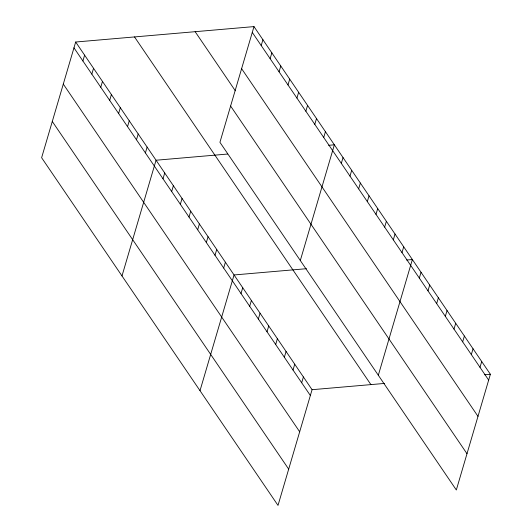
<?xml version="1.0" encoding="UTF-8"?>
<svg xmlns="http://www.w3.org/2000/svg" width="532" height="532" viewBox="0 0 532 532"><rect width="100%" height="100%" fill="white"/><g stroke="black" fill="none" stroke-linecap="round" stroke-linejoin="round"><path stroke-width="0.8" d="M75.677 42.021L41.622 157.725L278.01 505.4L312.065 389.697L75.677 42.021L253.99 26.6L490.378 374.275L456.323 489.979L219.935 142.303L253.99 26.6M82.899 60.967L84.608 55.155M91.823 74.101L93.539 68.289M100.754 87.235L102.47 81.423M109.685 100.368L111.394 94.556M118.616 113.502L120.325 107.69M127.547 126.636L129.256 120.824M136.478 139.77L138.187 133.964M145.409 152.91L147.118 147.098M121.994 275.935L156.049 160.232L227.656 154.041M163.005 178.792L164.714 172.98M171.67 191.54L173.385 185.728M180.341 204.288L182.05 198.476M189.006 217.036L190.715 211.224M197.678 229.784L199.387 223.972M261.205 45.546L262.921 39.734M206.343 242.532L208.052 236.72M270.136 58.68L271.852 52.867M215.008 255.28L216.724 249.468M279.067 71.813L280.776 66.001M223.679 268.028L225.388 262.216M287.998 84.947L289.707 79.135M200.005 390.668L234.053 274.964L306.459 268.7M296.929 98.081L298.638 92.275M241.016 293.524L242.725 287.712M305.86 111.221L307.569 105.409M249.681 306.272L251.39 300.46M314.791 124.355L316.5 118.543M258.346 319.02L260.062 313.208M323.722 137.489L325.431 131.677M267.017 331.769L268.727 325.956M300.307 260.514L334.362 144.81L328.643 145.303M275.682 344.517L277.391 338.704M284.354 357.265L286.063 351.453M341.318 163.371L343.027 157.558M349.983 176.119L351.699 170.307M293.019 370.013L294.728 364.201M301.684 382.761L303.4 376.949M358.654 188.867L360.363 183.055M367.319 201.615L369.028 195.803M375.991 214.363L377.7 208.551M384.656 227.111L386.365 221.299M393.321 239.859L395.037 234.047M401.993 252.607L403.702 246.795M378.319 375.246L412.367 259.543L406.648 260.035M419.329 278.103L421.038 272.291M427.994 290.851L429.703 285.039M436.659 303.599L438.375 297.787M445.331 316.347L447.04 310.535M453.996 329.095L455.705 323.283M462.667 341.843L464.376 336.031M471.332 354.591L473.041 348.779M479.997 367.339L481.713 361.527M312.065 389.697L384.47 383.432M484.659 374.774L490.378 374.275M252.281 32.412L488.669 380.087M241.608 68.675L477.995 416.35M195.144 31.687L235.33 90.792M230.609 106.041L466.996 453.716M134.516 36.934L370.91 384.609M73.968 47.833L310.356 395.509M63.295 84.096L299.682 431.771M52.296 121.462L288.683 469.138"/></g></svg>
